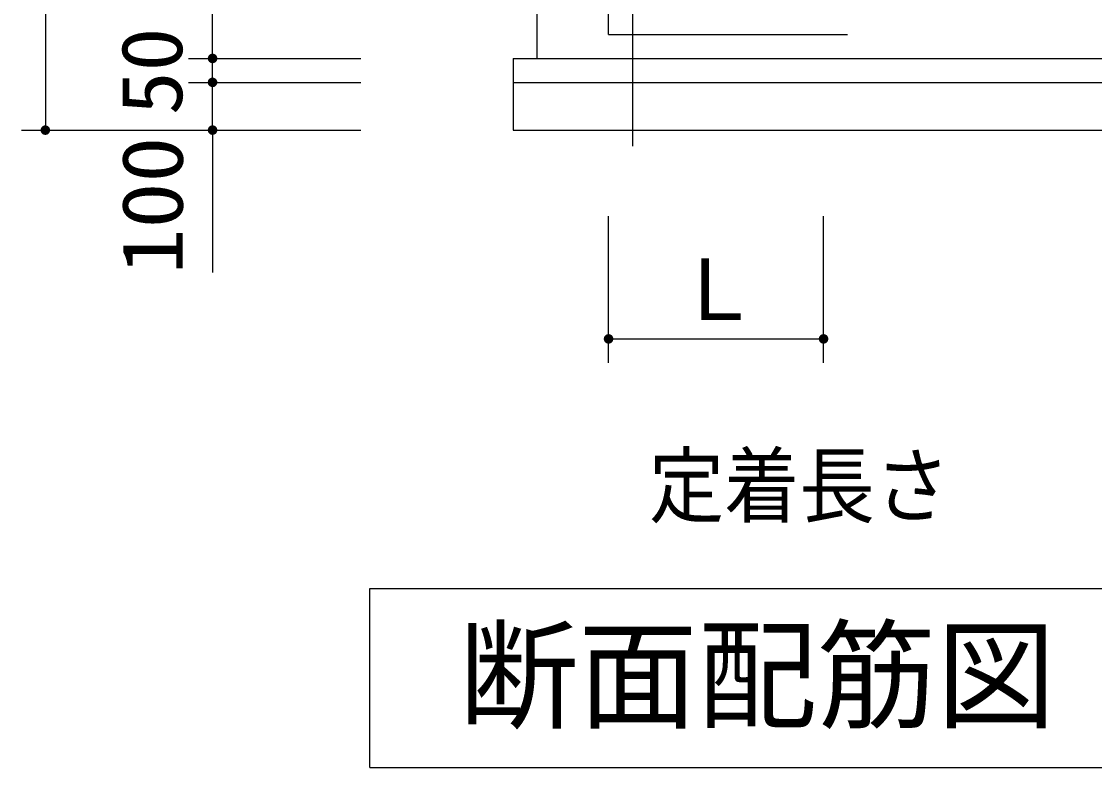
# Model space of a CAD drawing. Units: millimetres, scale not verified. Extents: x -14850 to 14850, y -10500 to 10500.
# Drawn here: x -683 to 1563, y -2342 to -780 of the extents above; entities that cross this region are included whole.
import ezdxf
from ezdxf.enums import TextEntityAlignment as Align

# ---------------------------------------------------------------- set-up
doc = ezdxf.new("R2010")
doc.units = ezdxf.units.MM
doc.header["$LTSCALE"] = 50
doc.linetypes.add('CHAIN2', pattern=[12, 9, -1, 1, -1])
doc.layers.add('0-1_機器', color=2, linetype='Continuous', lineweight=25)
doc.layers.add('0-5_製作', color=5, linetype='Continuous', lineweight=25)
doc.styles.add('ＭＳ ゴシック', font='')
doc.styles.get('ＭＳ ゴシック').set_extended_font_data('MS Gothic')

msp = doc.modelspace()

# ---------------------------------------------------------------- linework, layer by layer
at = {"layer": '0-1_機器', "linetype": 'CHAIN2'}
msp.add_line((595.53, 1659.89), (595.53, -1040.84), dxfattribs=at)
at = {"layer": '0-1_機器'}
for p, q in [((395.53, -657.25), (395.53, -857.25)), ((345.52, -857.25), (2945.52, -857.25)), ((345.52, -907.25), (2945.52, -907.25))]:
    msp.add_line(p, q, dxfattribs=at)
at = {"layer": '0-1_機器', "color": 3}
for p, q in [((545.52, -807.25), (1045.52, -807.25)), ((45.52, -1966.6), (3245.53, -1966.6)), ((45.52, -2341.6), (45.52, -1966.6)), ((45.52, -2341.6), (3245.53, -2341.6))]:
    msp.add_line(p, q, dxfattribs=at)
msp.add_lwpolyline([(545.52, -807.25), (545.52, 1572.75), (995.52, 1572.75)], dxfattribs=at)
at = {"layer": '0-1_機器'}
msp.add_lwpolyline([(345.52, -857.25), (345.52, -1007.25), (2945.52, -1007.25)], dxfattribs=at)
at = {"layer": '0-5_製作', "color": 2}
for p, q in [((-633.47, 1622.75), (-633.47, -1007.25)), ((-283.47, -857.25), (-283.47, -657.25)), ((-333.47, -857.25), (26.83, -857.25)), ((-283.47, -907.25), (-283.47, -857.25)), ((-333.47, -907.25), (26.83, -907.25)), ((-283.47, -1007.25), (-283.47, -907.25)), ((-683.47, -1007.25), (26.83, -1007.25)), ((-283.47, -1007.25), (-283.47, -1305.14)), ((545.52, -1494.22), (545.52, -1187.63)), ((995.52, -1494.22), (995.52, -1187.63)), ((545.52, -1444.22), (995.52, -1444.22))]:
    msp.add_line(p, q, dxfattribs=at)
at = {"layer": '0-5_製作'}
for points in [[(-292.52, -852.99), (-283.47, -857.25), (-292.98, -854.16)], [(-292.52, -852.99), (-283.47, -847.25), (-283.47, -857.25)], [(-291.91, -851.89), (-283.47, -847.25), (-292.52, -852.99)], [(-291.17, -850.88), (-283.47, -847.25), (-291.91, -851.89)], [(-290.31, -849.96), (-283.47, -847.25), (-291.17, -850.88)], [(-289.35, -849.16), (-283.47, -847.25), (-290.31, -849.96)], [(-288.28, -848.49), (-283.47, -847.25), (-289.35, -849.16)], [(-287.15, -847.95), (-283.47, -847.25), (-288.28, -848.49)], [(-285.95, -847.56), (-283.47, -847.25), (-287.15, -847.95)], [(-284.72, -847.33), (-283.47, -847.25), (-285.95, -847.56)], [(-283.47, -847.25), (-273.47, -857.25), (-283.47, -857.25)], [(-283.47, -847.25), (-273.55, -856), (-273.47, -857.25)], [(-283.47, -847.25), (-273.78, -854.76), (-273.55, -856)], [(-283.47, -847.25), (-274.17, -853.57), (-273.78, -854.76)], [(-283.47, -847.25), (-274.7, -852.43), (-274.17, -853.57)], [(-283.47, -847.25), (-275.38, -851.37), (-274.7, -852.43)], [(-283.47, -847.25), (-276.18, -850.4), (-275.38, -851.37)], [(-283.47, -847.25), (-277.09, -849.54), (-276.18, -850.4)], [(-283.47, -847.25), (-278.11, -848.81), (-277.09, -849.54)], [(-282.84, -847.27), (-278.11, -848.81), (-283.47, -847.25)], [(-281.59, -847.43), (-278.11, -848.81), (-282.84, -847.27)], [(-281.59, -847.43), (-279.21, -848.2), (-278.11, -848.81)], [(-280.38, -847.74), (-279.21, -848.2), (-281.59, -847.43)], [(-293.45, -856.62), (-283.47, -857.25), (-293.47, -857.25)], [(-293.47, -857.25), (-283.47, -857.25), (-293.39, -858.5)], [(-293.29, -855.38), (-283.47, -857.25), (-293.45, -856.62)], [(-293.39, -858.5), (-283.47, -857.25), (-293.15, -859.74)], [(-292.98, -854.16), (-283.47, -857.25), (-293.29, -855.38)], [(-293.15, -859.74), (-283.47, -857.25), (-292.76, -860.93)], [(-292.76, -860.93), (-283.47, -857.25), (-292.23, -862.07)], [(-292.23, -862.07), (-283.47, -857.25), (-291.56, -863.13)], [(-291.56, -863.13), (-283.47, -857.25), (-290.76, -864.1)], [(-290.76, -864.1), (-283.47, -857.25), (-289.84, -864.96)], [(-289.84, -864.96), (-283.47, -857.25), (-283.47, -867.25)], [(-289.84, -864.96), (-284.1, -867.23), (-288.83, -865.69)], [(-289.84, -864.96), (-283.47, -867.25), (-284.1, -867.23)], [(-288.83, -865.69), (-285.34, -867.07), (-287.72, -866.3)], [(-288.83, -865.69), (-284.1, -867.23), (-285.34, -867.07)], [(-287.72, -866.3), (-285.34, -867.07), (-286.56, -866.76)], [(-283.47, -857.25), (-282.21, -867.17), (-283.47, -867.25)], [(-283.47, -857.25), (-280.98, -866.94), (-282.21, -867.17)], [(-283.47, -857.25), (-279.79, -866.55), (-280.98, -866.94)], [(-283.47, -857.25), (-278.65, -866.01), (-279.79, -866.55)], [(-283.47, -857.25), (-277.59, -865.34), (-278.65, -866.01)], [(-283.47, -857.25), (-276.62, -864.54), (-277.59, -865.34)], [(-283.47, -857.25), (-275.76, -863.62), (-276.62, -864.54)], [(-283.47, -857.25), (-275.02, -862.61), (-275.76, -863.62)], [(-283.47, -857.25), (-274.42, -861.51), (-275.02, -862.61)], [(-283.47, -857.25), (-273.96, -860.34), (-274.42, -861.51)], [(-283.47, -857.25), (-273.64, -859.12), (-273.96, -860.34)], [(-273.47, -857.25), (-273.64, -859.12), (-283.47, -857.25)], [(-273.47, -857.25), (-273.49, -857.88), (-273.64, -859.12)], [(-292.98, -904.16), (-283.47, -897.25), (-283.47, -907.25)], [(-292.52, -902.99), (-283.47, -897.25), (-292.98, -904.16)], [(-291.91, -901.89), (-283.47, -897.25), (-292.52, -902.99)], [(-291.17, -900.88), (-283.47, -897.25), (-291.91, -901.89)], [(-290.31, -899.96), (-283.47, -897.25), (-291.17, -900.88)], [(-289.35, -899.16), (-283.47, -897.25), (-290.31, -899.96)], [(-288.28, -898.49), (-283.47, -897.25), (-289.35, -899.16)], [(-287.15, -897.95), (-283.47, -897.25), (-288.28, -898.49)], [(-285.95, -897.56), (-283.47, -897.25), (-287.15, -897.95)], [(-284.72, -897.33), (-283.47, -897.25), (-285.95, -897.56)], [(-283.47, -897.25), (-273.47, -907.25), (-283.47, -907.25)], [(-283.47, -897.25), (-273.55, -906), (-273.47, -907.25)], [(-283.47, -897.25), (-273.78, -904.76), (-273.55, -906)], [(-283.47, -897.25), (-274.17, -903.57), (-273.78, -904.76)], [(-283.47, -897.25), (-274.7, -902.43), (-274.17, -903.57)], [(-283.47, -897.25), (-275.38, -901.37), (-274.7, -902.43)], [(-283.47, -897.25), (-276.18, -900.4), (-275.38, -901.37)], [(-283.47, -897.25), (-277.09, -899.54), (-276.18, -900.4)], [(-283.47, -897.25), (-278.11, -898.81), (-277.09, -899.54)], [(-282.84, -897.27), (-278.11, -898.81), (-283.47, -897.25)], [(-282.84, -897.27), (-279.21, -898.2), (-278.11, -898.81)], [(-281.59, -897.43), (-279.21, -898.2), (-282.84, -897.27)], [(-281.59, -897.43), (-280.38, -897.74), (-279.21, -898.2)], [(-293.45, -906.62), (-283.47, -907.25), (-293.47, -907.25)], [(-293.47, -907.25), (-283.47, -907.25), (-293.39, -908.5)], [(-293.29, -905.38), (-283.47, -907.25), (-293.45, -906.62)], [(-293.39, -908.5), (-283.47, -907.25), (-293.15, -909.74)], [(-292.98, -904.16), (-283.47, -907.25), (-293.29, -905.38)], [(-293.15, -909.74), (-283.47, -907.25), (-292.76, -910.93)], [(-292.76, -910.93), (-283.47, -907.25), (-292.23, -912.07)], [(-292.23, -912.07), (-283.47, -907.25), (-291.56, -913.13)], [(-291.56, -913.13), (-283.47, -907.25), (-290.76, -914.1)], [(-290.76, -914.1), (-283.47, -907.25), (-289.84, -914.96)], [(-289.84, -914.96), (-283.47, -907.25), (-283.47, -917.25)], [(-289.84, -914.96), (-283.47, -917.25), (-288.83, -915.69)], [(-288.83, -915.69), (-284.1, -917.23), (-287.72, -916.3)], [(-288.83, -915.69), (-283.47, -917.25), (-284.1, -917.23)], [(-287.72, -916.3), (-285.34, -917.07), (-286.56, -916.76)], [(-287.72, -916.3), (-284.1, -917.23), (-285.34, -917.07)], [(-283.47, -907.25), (-282.21, -917.17), (-283.47, -917.25)], [(-283.47, -907.25), (-280.98, -916.94), (-282.21, -917.17)], [(-283.47, -907.25), (-279.79, -916.55), (-280.98, -916.94)], [(-283.47, -907.25), (-278.65, -916.01), (-279.79, -916.55)], [(-283.47, -907.25), (-277.59, -915.34), (-278.65, -916.01)], [(-283.47, -907.25), (-276.62, -914.54), (-277.59, -915.34)], [(-283.47, -907.25), (-275.76, -913.62), (-276.62, -914.54)], [(-283.47, -907.25), (-275.02, -912.61), (-275.76, -913.62)], [(-283.47, -907.25), (-274.42, -911.51), (-275.02, -912.61)], [(-283.47, -907.25), (-273.96, -910.34), (-274.42, -911.51)], [(-283.47, -907.25), (-273.64, -909.12), (-273.96, -910.34)], [(-273.47, -907.25), (-273.64, -909.12), (-283.47, -907.25)], [(-273.47, -907.25), (-273.49, -907.88), (-273.64, -909.12)], [(-643.45, -1006.62), (-633.47, -1007.25), (-643.47, -1007.25)], [(-643.47, -1007.25), (-633.47, -1007.25), (-643.39, -1008.5)], [(-643.29, -1005.38), (-633.47, -1007.25), (-643.45, -1006.62)], [(-643.39, -1008.5), (-633.47, -1007.25), (-643.15, -1009.74)], [(-642.98, -1004.16), (-633.47, -1007.25), (-643.29, -1005.38)], [(-643.15, -1009.74), (-633.47, -1007.25), (-642.76, -1010.93)], [(-642.52, -1002.99), (-633.47, -1007.25), (-642.98, -1004.16)], [(-642.76, -1010.93), (-633.47, -1007.25), (-633.47, -1017.25)], [(-641.91, -1001.89), (-633.47, -1007.25), (-642.52, -1002.99)], [(-641.17, -1000.88), (-633.47, -1007.25), (-641.91, -1001.89)], [(-641.17, -1000.88), (-633.47, -997.25), (-633.47, -1007.25)], [(-640.31, -999.96), (-633.47, -997.25), (-641.17, -1000.88)], [(-639.35, -999.16), (-633.47, -997.25), (-640.31, -999.96)], [(-638.28, -998.49), (-633.47, -997.25), (-639.35, -999.16)], [(-637.15, -997.95), (-633.47, -997.25), (-638.28, -998.49)], [(-635.95, -997.56), (-633.47, -997.25), (-637.15, -997.95)], [(-634.72, -997.33), (-633.47, -997.25), (-635.95, -997.56)], [(-633.47, -997.25), (-623.47, -1007.25), (-633.47, -1007.25)], [(-633.47, -997.25), (-623.55, -1006), (-623.47, -1007.25)], [(-633.47, -997.25), (-623.78, -1004.76), (-623.55, -1006)], [(-633.47, -997.25), (-624.17, -1003.57), (-623.78, -1004.76)], [(-633.47, -997.25), (-624.7, -1002.43), (-624.17, -1003.57)], [(-632.84, -997.27), (-624.7, -1002.43), (-633.47, -997.25)], [(-633.47, -1007.25), (-632.21, -1017.17), (-633.47, -1017.25)], [(-633.47, -1007.25), (-630.98, -1016.94), (-632.21, -1017.17)], [(-633.47, -1007.25), (-629.79, -1016.55), (-630.98, -1016.94)], [(-633.47, -1007.25), (-628.65, -1016.01), (-629.79, -1016.55)], [(-633.47, -1007.25), (-627.59, -1015.34), (-628.65, -1016.01)], [(-633.47, -1007.25), (-626.62, -1014.54), (-627.59, -1015.34)], [(-633.47, -1007.25), (-625.76, -1013.62), (-626.62, -1014.54)], [(-633.47, -1007.25), (-625.02, -1012.61), (-625.76, -1013.62)], [(-633.47, -1007.25), (-624.42, -1011.51), (-625.02, -1012.61)], [(-623.47, -1007.25), (-624.42, -1011.51), (-633.47, -1007.25)], [(-632.84, -997.27), (-625.38, -1001.37), (-624.7, -1002.43)], [(-631.59, -997.43), (-625.38, -1001.37), (-632.84, -997.27)], [(-631.59, -997.43), (-626.18, -1000.4), (-625.38, -1001.37)], [(-630.38, -997.74), (-626.18, -1000.4), (-631.59, -997.43)], [(-630.38, -997.74), (-627.09, -999.54), (-626.18, -1000.4)], [(-629.21, -998.2), (-627.09, -999.54), (-630.38, -997.74)], [(-629.21, -998.2), (-628.11, -998.81), (-627.09, -999.54)], [(-623.47, -1007.25), (-623.96, -1010.34), (-624.42, -1011.51)], [(-623.47, -1007.25), (-623.64, -1009.12), (-623.96, -1010.34)], [(-623.47, -1007.25), (-623.49, -1007.88), (-623.64, -1009.12)], [(-293.45, -1006.62), (-283.47, -1007.25), (-293.47, -1007.25)], [(-293.47, -1007.25), (-283.47, -1007.25), (-293.39, -1008.5)], [(-293.29, -1005.38), (-283.47, -1007.25), (-293.45, -1006.62)], [(-293.39, -1008.5), (-283.47, -1007.25), (-293.15, -1009.74)], [(-292.98, -1004.16), (-283.47, -1007.25), (-293.29, -1005.38)], [(-293.15, -1009.74), (-283.47, -1007.25), (-292.76, -1010.93)], [(-292.98, -1004.16), (-283.47, -997.25), (-283.47, -1007.25)], [(-292.52, -1002.99), (-283.47, -997.25), (-292.98, -1004.16)], [(-292.76, -1010.93), (-283.47, -1007.25), (-292.23, -1012.07)], [(-291.91, -1001.89), (-283.47, -997.25), (-292.52, -1002.99)], [(-292.23, -1012.07), (-283.47, -1007.25), (-291.56, -1013.13)], [(-291.17, -1000.88), (-283.47, -997.25), (-291.91, -1001.89)], [(-291.56, -1013.13), (-283.47, -1007.25), (-290.76, -1014.1)], [(-290.31, -999.96), (-283.47, -997.25), (-291.17, -1000.88)], [(-290.76, -1014.1), (-283.47, -1007.25), (-289.84, -1014.96)], [(-289.35, -999.16), (-283.47, -997.25), (-290.31, -999.96)], [(-289.84, -1014.96), (-283.47, -1007.25), (-288.83, -1015.69)], [(-288.28, -998.49), (-283.47, -997.25), (-289.35, -999.16)], [(-288.83, -1015.69), (-283.47, -1007.25), (-283.47, -1017.25)], [(-287.15, -997.95), (-283.47, -997.25), (-288.28, -998.49)], [(-285.95, -997.56), (-283.47, -997.25), (-287.15, -997.95)], [(-284.72, -997.33), (-283.47, -997.25), (-285.95, -997.56)], [(-283.47, -997.25), (-273.47, -1007.25), (-283.47, -1007.25)], [(-283.47, -997.25), (-273.55, -1006), (-273.47, -1007.25)], [(-283.47, -997.25), (-273.78, -1004.76), (-273.55, -1006)], [(-283.47, -997.25), (-274.17, -1003.57), (-273.78, -1004.76)], [(-283.47, -997.25), (-274.7, -1002.43), (-274.17, -1003.57)], [(-283.47, -997.25), (-275.38, -1001.37), (-274.7, -1002.43)], [(-283.47, -997.25), (-276.18, -1000.4), (-275.38, -1001.37)], [(-283.47, -997.25), (-277.09, -999.54), (-276.18, -1000.4)], [(-283.47, -997.25), (-278.11, -998.81), (-277.09, -999.54)], [(-283.47, -997.25), (-279.21, -998.2), (-278.11, -998.81)], [(-282.84, -997.27), (-279.21, -998.2), (-283.47, -997.25)], [(-283.47, -1007.25), (-282.21, -1017.17), (-283.47, -1017.25)], [(-283.47, -1007.25), (-280.98, -1016.94), (-282.21, -1017.17)], [(-283.47, -1007.25), (-279.79, -1016.55), (-280.98, -1016.94)], [(-283.47, -1007.25), (-278.65, -1016.01), (-279.79, -1016.55)], [(-283.47, -1007.25), (-277.59, -1015.34), (-278.65, -1016.01)], [(-283.47, -1007.25), (-276.62, -1014.54), (-277.59, -1015.34)], [(-283.47, -1007.25), (-275.76, -1013.62), (-276.62, -1014.54)], [(-283.47, -1007.25), (-275.02, -1012.61), (-275.76, -1013.62)], [(-283.47, -1007.25), (-274.42, -1011.51), (-275.02, -1012.61)], [(-283.47, -1007.25), (-273.96, -1010.34), (-274.42, -1011.51)], [(-283.47, -1007.25), (-273.64, -1009.12), (-273.96, -1010.34)], [(-273.47, -1007.25), (-273.64, -1009.12), (-283.47, -1007.25)], [(-281.59, -997.43), (-279.21, -998.2), (-282.84, -997.27)], [(-281.59, -997.43), (-280.38, -997.74), (-279.21, -998.2)], [(-273.47, -1007.25), (-273.49, -1007.88), (-273.64, -1009.12)], [(-642.76, -1010.93), (-633.47, -1017.25), (-642.23, -1012.07)], [(-642.23, -1012.07), (-634.1, -1017.23), (-641.56, -1013.13)], [(-642.23, -1012.07), (-633.47, -1017.25), (-634.1, -1017.23)], [(-641.56, -1013.13), (-635.34, -1017.07), (-640.76, -1014.1)], [(-641.56, -1013.13), (-634.1, -1017.23), (-635.34, -1017.07)], [(-640.76, -1014.1), (-636.56, -1016.76), (-639.84, -1014.96)], [(-640.76, -1014.1), (-635.34, -1017.07), (-636.56, -1016.76)], [(-639.84, -1014.96), (-637.72, -1016.3), (-638.83, -1015.69)], [(-639.84, -1014.96), (-636.56, -1016.76), (-637.72, -1016.3)], [(-288.83, -1015.69), (-284.1, -1017.23), (-287.72, -1016.3)], [(-288.83, -1015.69), (-283.47, -1017.25), (-284.1, -1017.23)], [(-287.72, -1016.3), (-285.34, -1017.07), (-286.56, -1016.76)], [(-287.72, -1016.3), (-284.1, -1017.23), (-285.34, -1017.07)], [(535.52, -1444.22), (545.52, -1434.22), (545.52, -1444.22)], [(535.54, -1443.59), (545.52, -1434.22), (535.52, -1444.22)], [(535.7, -1442.35), (545.52, -1434.22), (535.54, -1443.59)], [(536.01, -1441.13), (545.52, -1434.22), (535.7, -1442.35)], [(536.47, -1439.96), (545.52, -1434.22), (536.01, -1441.13)], [(537.08, -1438.86), (545.52, -1434.22), (536.47, -1439.96)], [(537.82, -1437.84), (545.52, -1434.22), (537.08, -1438.86)], [(538.68, -1436.93), (545.52, -1434.22), (537.82, -1437.84)], [(539.64, -1436.13), (545.52, -1434.22), (538.68, -1436.93)], [(539.64, -1436.13), (544.27, -1434.3), (545.52, -1434.22)], [(540.71, -1435.46), (544.27, -1434.3), (539.64, -1436.13)], [(540.71, -1435.46), (543.04, -1434.53), (544.27, -1434.3)], [(541.84, -1434.92), (543.04, -1434.53), (540.71, -1435.46)], [(545.52, -1434.22), (554.82, -1440.54), (545.52, -1444.22)], [(545.52, -1434.22), (554.29, -1439.4), (554.82, -1440.54)], [(545.52, -1434.22), (553.61, -1438.34), (554.29, -1439.4)], [(545.52, -1434.22), (552.81, -1437.37), (553.61, -1438.34)], [(545.52, -1434.22), (551.9, -1436.51), (552.81, -1437.37)], [(545.52, -1434.22), (550.88, -1435.78), (551.9, -1436.51)], [(545.52, -1434.22), (549.78, -1435.17), (550.88, -1435.78)], [(545.52, -1434.22), (548.61, -1434.71), (549.78, -1435.17)], [(545.52, -1434.22), (547.4, -1434.4), (548.61, -1434.71)], [(545.52, -1434.22), (546.15, -1434.24), (547.4, -1434.4)], [(985.52, -1444.22), (995.52, -1434.22), (995.52, -1444.22)], [(985.54, -1443.59), (995.52, -1434.22), (985.52, -1444.22)], [(985.7, -1442.35), (995.52, -1434.22), (985.54, -1443.59)], [(986.01, -1441.13), (995.52, -1434.22), (985.7, -1442.35)], [(986.48, -1439.96), (995.52, -1434.22), (986.01, -1441.13)], [(986.48, -1439.96), (994.27, -1434.3), (995.52, -1434.22)], [(987.08, -1438.86), (994.27, -1434.3), (986.48, -1439.96)], [(987.08, -1438.86), (993.04, -1434.53), (994.27, -1434.3)], [(987.82, -1437.84), (993.04, -1434.53), (987.08, -1438.86)], [(987.82, -1437.84), (991.84, -1434.92), (993.04, -1434.53)], [(988.68, -1436.93), (991.84, -1434.92), (987.82, -1437.84)], [(988.68, -1436.93), (990.71, -1435.46), (991.84, -1434.92)], [(989.65, -1436.13), (990.71, -1435.46), (988.68, -1436.93)], [(995.52, -1434.22), (1003.61, -1438.34), (995.52, -1444.22)], [(995.52, -1434.22), (1002.81, -1437.37), (1003.61, -1438.34)], [(995.52, -1434.22), (1001.9, -1436.51), (1002.81, -1437.37)], [(995.52, -1434.22), (1000.88, -1435.78), (1001.9, -1436.51)], [(995.52, -1434.22), (999.78, -1435.17), (1000.88, -1435.78)], [(995.52, -1434.22), (998.61, -1434.71), (999.78, -1435.17)], [(995.52, -1434.22), (997.4, -1434.4), (998.61, -1434.71)], [(995.52, -1434.22), (996.15, -1434.24), (997.4, -1434.4)], [(535.84, -1446.71), (535.52, -1444.22), (545.52, -1444.22)], [(535.6, -1445.47), (535.52, -1444.22), (535.84, -1446.71)], [(535.84, -1446.71), (545.52, -1444.22), (536.23, -1447.9)], [(536.23, -1447.9), (545.52, -1444.22), (536.76, -1449.04)], [(536.76, -1449.04), (545.52, -1444.22), (537.43, -1450.1)], [(537.43, -1450.1), (545.52, -1444.22), (538.23, -1451.06)], [(538.23, -1451.06), (545.52, -1444.22), (539.15, -1451.92)], [(539.15, -1451.92), (545.52, -1444.22), (540.16, -1452.66)], [(540.16, -1452.66), (545.52, -1444.22), (541.26, -1453.27)], [(541.26, -1453.27), (545.52, -1444.22), (542.43, -1453.73)], [(542.43, -1453.73), (545.52, -1444.22), (543.65, -1454.04)], [(543.65, -1454.04), (545.52, -1444.22), (544.89, -1454.2)], [(544.89, -1454.2), (545.52, -1444.22), (545.52, -1454.22)], [(545.52, -1444.22), (554.82, -1440.54), (555.21, -1441.73)], [(545.52, -1444.22), (555.21, -1441.73), (555.44, -1442.97)], [(545.52, -1444.22), (555.44, -1442.97), (555.52, -1444.22)], [(545.52, -1444.22), (552.37, -1451.51), (545.52, -1454.22)], [(545.52, -1444.22), (553.23, -1450.59), (552.37, -1451.51)], [(545.52, -1444.22), (553.97, -1449.58), (553.23, -1450.59)], [(545.52, -1444.22), (554.57, -1448.48), (553.97, -1449.58)], [(545.52, -1444.22), (555.03, -1447.31), (554.57, -1448.48)], [(545.52, -1444.22), (555.35, -1446.09), (555.03, -1447.31)], [(545.52, -1444.22), (555.5, -1444.85), (555.35, -1446.09)], [(545.52, -1444.22), (555.52, -1444.22), (555.5, -1444.85)], [(545.52, -1454.22), (552.37, -1451.51), (551.4, -1452.31)], [(545.52, -1454.22), (551.4, -1452.31), (546.78, -1454.14)], [(546.78, -1454.14), (551.4, -1452.31), (550.34, -1452.98)], [(546.78, -1454.14), (550.34, -1452.98), (548.01, -1453.9)], [(548.01, -1453.9), (550.34, -1452.98), (549.2, -1453.52)], [(986.76, -1449.04), (985.52, -1444.22), (995.52, -1444.22)], [(986.23, -1447.9), (985.52, -1444.22), (986.76, -1449.04)], [(985.84, -1446.71), (985.52, -1444.22), (986.23, -1447.9)], [(985.6, -1445.47), (985.52, -1444.22), (985.84, -1446.71)], [(986.76, -1449.04), (995.52, -1444.22), (987.43, -1450.1)], [(987.43, -1450.1), (995.52, -1444.22), (988.23, -1451.06)], [(988.23, -1451.06), (995.52, -1444.22), (989.15, -1451.92)], [(989.15, -1451.92), (995.52, -1444.22), (990.17, -1452.66)], [(990.17, -1452.66), (995.52, -1444.22), (991.27, -1453.27)], [(991.27, -1453.27), (995.52, -1444.22), (992.43, -1453.73)], [(992.43, -1453.73), (995.52, -1444.22), (993.65, -1454.04)], [(993.65, -1454.04), (995.52, -1444.22), (994.9, -1454.2)], [(994.9, -1454.2), (995.52, -1444.22), (995.52, -1454.22)], [(995.52, -1444.22), (1003.61, -1438.34), (1004.29, -1439.4)], [(995.52, -1444.22), (1004.29, -1439.4), (1004.82, -1440.54)], [(995.52, -1444.22), (1004.82, -1440.54), (1005.21, -1441.73)], [(995.52, -1444.22), (1005.21, -1441.73), (1005.45, -1442.97)], [(995.52, -1444.22), (1005.45, -1442.97), (1005.52, -1444.22)], [(995.52, -1444.22), (1005.03, -1447.31), (995.52, -1454.22)], [(995.52, -1444.22), (1005.35, -1446.09), (1005.03, -1447.31)], [(995.52, -1444.22), (1005.5, -1444.85), (1005.35, -1446.09)], [(995.52, -1444.22), (1005.52, -1444.22), (1005.5, -1444.85)], [(995.52, -1454.22), (1005.03, -1447.31), (1004.57, -1448.48)], [(995.52, -1454.22), (1004.57, -1448.48), (996.78, -1454.14)], [(996.78, -1454.14), (1004.57, -1448.48), (1003.97, -1449.58)], [(996.78, -1454.14), (1003.97, -1449.58), (998.01, -1453.9)], [(998.01, -1453.9), (1003.97, -1449.58), (1003.23, -1450.59)], [(998.01, -1453.9), (1003.23, -1450.59), (999.21, -1453.52)], [(999.21, -1453.52), (1003.23, -1450.59), (1002.37, -1451.51)], [(999.21, -1453.52), (1002.37, -1451.51), (1000.34, -1452.98)], [(1000.34, -1452.98), (1002.37, -1451.51), (1001.4, -1452.31)]]:
    msp.add_solid(points, dxfattribs=at)

# ---------------------------------------------------------------- texts
at = {"layer": '0-1_機器', "color": 4, "style": 'ＭＳ ゴシック'}
msp.add_text('断面配筋図', height=183.3, dxfattribs=at).set_placement((231.96, -2294.95), align=Align.BOTTOM_LEFT)
at = {"layer": '0-5_製作', "color": 4, "style": 'ＭＳ ゴシック'}
for s, width, p in [('50', 1.05, (-308.47, -976)), ('100', 1.1, (-307.15, -1309.15))]:
    msp.add_text(s, height=128.4, rotation=90, dxfattribs=dict(at, width=width)).set_placement(p, align=Align.BOTTOM_LEFT)
msp.add_text('Ｌ', height=128.4, dxfattribs=at).set_placement((686.4, -1443.09), align=Align.BOTTOM_LEFT)
at = {"layer": '0-5_製作', "color": 4, "style": 'ＭＳ ゴシック', "width": 0.9}
msp.add_text('定着長さ', height=128.3, dxfattribs=at).set_placement((630.1, -1854.07), align=Align.BOTTOM_LEFT)

doc.saveas('drawing.dxf')
